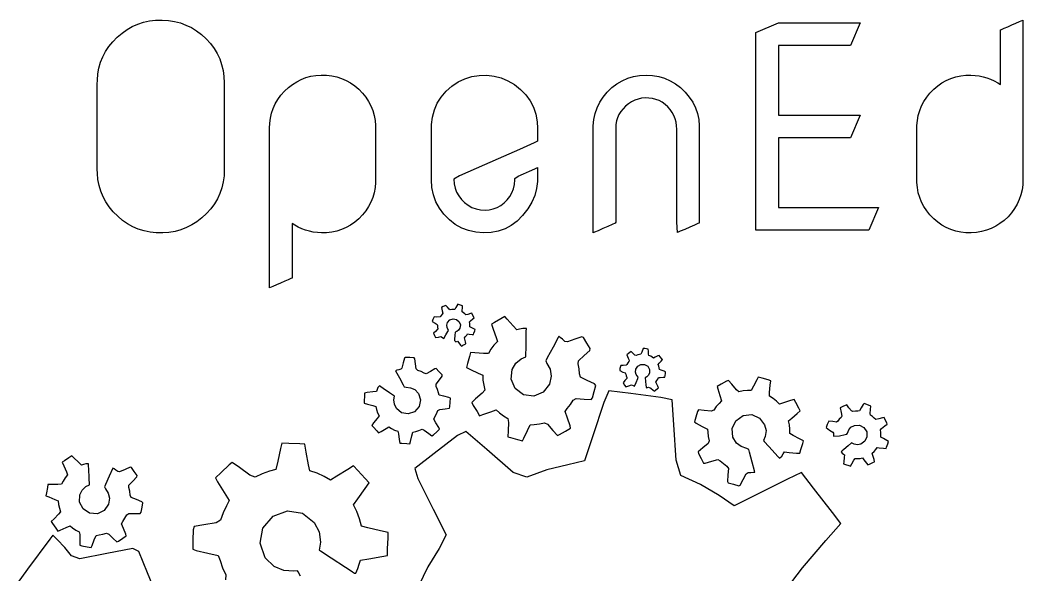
# Model space of a CAD drawing. Header units: metres. Extents: x 0 to 178, y 0 to 186.
# Drawn here: x 84.45 to 106.69, y 88.33 to 100.63 of the extents above; entities that cross this region are included whole.
import ezdxf

# ---------------------------------------------------------------- set-up
doc = ezdxf.new("R2010")
doc.units = ezdxf.units.M

msp = doc.modelspace()

# ---------------------------------------------------------------- linework, layer by layer
at = {"layer": 'COMPONENT0'}
for p, q in [((86.939, 100.484), (87.061, 100.537)), ((87.061, 100.537), (87.187, 100.578)), ((87.187, 100.578), (87.319, 100.607)), ((87.319, 100.607), (87.457, 100.623)), ((87.457, 100.623), (87.599, 100.626)), ((87.599, 100.626), (87.74, 100.618)), ((87.74, 100.618), (87.875, 100.597)), ((87.875, 100.597), (88.005, 100.563)), ((88.005, 100.563), (88.129, 100.517)), ((100.767, 100.349), (101.266, 100.567)), ((101.266, 100.567), (103.082, 100.564)), ((103.082, 100.564), (102.864, 100.065)), ((106.353, 100.48), (106.444, 100.519)), ((106.444, 100.519), (106.534, 100.559)), ((106.534, 100.559), (106.613, 100.593)), ((106.613, 100.593), (106.689, 100.627)), ((106.689, 100.627), (106.689, 100.478)), ((86.606, 100.249), (86.711, 100.34)), ((86.711, 100.34), (86.823, 100.418)), ((86.823, 100.418), (86.939, 100.484)), ((88.129, 100.517), (88.249, 100.459)), ((88.249, 100.459), (88.363, 100.388)), ((88.363, 100.388), (88.472, 100.305)), ((88.472, 100.305), (88.576, 100.209)), ((100.767, 95.974), (100.767, 100.349)), ((106.19, 100.408), (106.215, 100.419)), ((106.19, 100.366), (106.19, 100.408)), ((106.19, 100.237), (106.19, 100.366)), ((106.215, 100.419), (106.273, 100.445)), ((106.273, 100.445), (106.353, 100.48)), ((106.689, 100.478), (106.689, 100.084)), ((86.42, 100.041), (86.507, 100.148)), ((86.507, 100.148), (86.606, 100.249)), ((88.576, 100.209), (88.67, 100.106)), ((88.67, 100.106), (88.752, 99.997)), ((106.19, 100.05), (106.19, 100.237)), ((106.689, 100.084), (106.689, 99.527)), ((86.285, 99.813), (86.346, 99.93)), ((86.346, 99.93), (86.42, 100.041)), ((88.752, 99.997), (88.821, 99.883)), ((88.821, 99.883), (88.877, 99.765)), ((102.864, 100.065), (101.266, 100.065)), ((101.266, 100.065), (101.266, 98.517)), ((106.19, 99.832), (106.19, 100.05)), ((86.199, 99.564), (86.236, 99.691)), ((86.236, 99.691), (86.285, 99.813)), ((88.877, 99.765), (88.921, 99.641)), ((88.921, 99.641), (88.953, 99.512)), ((106.19, 99.61), (106.19, 99.832)), ((86.164, 99.294), (86.175, 99.432)), ((86.175, 99.432), (86.199, 99.564)), ((88.953, 99.512), (88.972, 99.377)), ((98.19, 99.399), (98.333, 99.407)), ((98.333, 99.407), (98.476, 99.399)), ((106.19, 99.411), (106.19, 99.61)), ((106.19, 99.264), (106.19, 99.411)), ((106.689, 99.527), (106.689, 98.885)), ((86.163, 99.208), (86.164, 99.294)), ((86.163, 99.041), (86.163, 99.208)), ((88.972, 99.377), (88.978, 99.238)), ((88.978, 99.238), (88.978, 99.157)), ((90.401, 99.129), (90.492, 99.2)), ((90.492, 99.2), (90.587, 99.261)), ((90.587, 99.261), (90.687, 99.311)), ((90.687, 99.311), (90.791, 99.351)), ((90.791, 99.351), (90.9, 99.38)), ((90.9, 99.38), (91.012, 99.398)), ((91.012, 99.398), (91.129, 99.406)), ((91.129, 99.406), (91.248, 99.404)), ((91.248, 99.404), (91.363, 99.391)), ((91.363, 99.391), (91.474, 99.368)), ((91.474, 99.368), (91.58, 99.334)), ((91.58, 99.334), (91.682, 99.29)), ((91.682, 99.29), (91.779, 99.235)), ((91.779, 99.235), (91.872, 99.169)), ((94.028, 99.164), (94.164, 99.257)), ((94.164, 99.257), (94.31, 99.328)), ((94.31, 99.328), (94.465, 99.376)), ((94.465, 99.376), (94.63, 99.402)), ((94.63, 99.402), (94.8, 99.406)), ((94.8, 99.406), (94.963, 99.387)), ((94.963, 99.387), (95.12, 99.346)), ((95.12, 99.346), (95.269, 99.283)), ((95.269, 99.283), (95.412, 99.198)), ((95.412, 99.198), (95.548, 99.09)), ((97.573, 99.129), (97.683, 99.214)), ((97.683, 99.214), (97.8, 99.283)), ((97.8, 99.283), (97.924, 99.337)), ((97.924, 99.337), (98.054, 99.376)), ((98.054, 99.376), (98.19, 99.399)), ((98.476, 99.399), (98.612, 99.376)), ((98.612, 99.376), (98.743, 99.337)), ((98.743, 99.337), (98.867, 99.283)), ((98.867, 99.283), (98.984, 99.214)), ((98.984, 99.214), (99.096, 99.129)), ((104.8, 99.169), (104.893, 99.235)), ((104.893, 99.235), (104.99, 99.29)), ((104.99, 99.29), (105.092, 99.334)), ((105.092, 99.334), (105.198, 99.368)), ((105.198, 99.368), (105.309, 99.391)), ((105.309, 99.391), (105.424, 99.404)), ((105.424, 99.404), (105.536, 99.407)), ((105.536, 99.407), (105.628, 99.402)), ((105.628, 99.402), (105.719, 99.39)), ((105.719, 99.39), (105.806, 99.372)), ((105.806, 99.372), (105.891, 99.347)), ((105.891, 99.347), (105.973, 99.316)), ((105.973, 99.316), (106.052, 99.279)), ((106.052, 99.279), (106.129, 99.235)), ((106.129, 99.235), (106.19, 99.196)), ((106.19, 99.196), (106.19, 99.264)), ((86.163, 98.767), (86.163, 99.041)), ((88.978, 99.157), (88.978, 98.942)), ((90.235, 98.96), (90.314, 99.048)), ((90.314, 99.048), (90.401, 99.129)), ((91.872, 99.169), (91.961, 99.094)), ((91.961, 99.094), (92.044, 99.008)), ((92.044, 99.008), (92.117, 98.918)), ((93.791, 98.92), (93.901, 99.05)), ((93.901, 99.05), (94.028, 99.164)), ((95.548, 99.09), (95.667, 98.969)), ((95.667, 98.969), (95.763, 98.837)), ((97.379, 98.92), (97.469, 99.029)), ((97.469, 99.029), (97.573, 99.129)), ((99.096, 99.129), (99.2, 99.029)), ((99.2, 99.029), (99.291, 98.92)), ((104.555, 98.918), (104.628, 99.008)), ((104.628, 99.008), (104.711, 99.094)), ((104.711, 99.094), (104.8, 99.169)), ((86.163, 98.43), (86.163, 98.767)), ((88.978, 98.942), (88.978, 98.638)), ((90.064, 98.67), (90.11, 98.771)), ((90.11, 98.771), (90.167, 98.868)), ((90.167, 98.868), (90.235, 98.96)), ((92.117, 98.918), (92.179, 98.824)), ((92.179, 98.824), (92.231, 98.726)), ((93.638, 98.634), (93.703, 98.782)), ((93.703, 98.782), (93.791, 98.92)), ((95.763, 98.837), (95.837, 98.694)), ((97.246, 98.684), (97.305, 98.805)), ((97.305, 98.805), (97.379, 98.92)), ((97.943, 98.773), (97.879, 98.721)), ((98.01, 98.817), (97.943, 98.773)), ((98.081, 98.851), (98.01, 98.817)), ((98.155, 98.877), (98.081, 98.851)), ((98.233, 98.893), (98.155, 98.877)), ((98.314, 98.901), (98.233, 98.893)), ((98.396, 98.899), (98.314, 98.901)), ((98.474, 98.889), (98.396, 98.899)), ((98.548, 98.87), (98.474, 98.889)), ((98.619, 98.842), (98.548, 98.87)), ((98.687, 98.805), (98.619, 98.842)), ((98.752, 98.759), (98.687, 98.805)), ((98.814, 98.704), (98.752, 98.759)), ((99.291, 98.92), (99.366, 98.805)), ((99.366, 98.805), (99.426, 98.684)), ((104.441, 98.726), (104.493, 98.824)), ((104.493, 98.824), (104.555, 98.918)), ((106.689, 98.885), (106.689, 98.24)), ((88.978, 98.638), (88.978, 98.287)), ((90.002, 98.455), (90.028, 98.565)), ((90.028, 98.565), (90.064, 98.67)), ((92.231, 98.726), (92.273, 98.623)), ((92.273, 98.623), (92.304, 98.515)), ((93.595, 98.477), (93.638, 98.634)), ((95.837, 98.694), (95.888, 98.538)), ((95.888, 98.538), (95.917, 98.371)), ((97.174, 98.422), (97.202, 98.556)), ((97.202, 98.556), (97.246, 98.684)), ((97.731, 98.534), (97.699, 98.464)), ((97.771, 98.6), (97.731, 98.534)), ((97.821, 98.662), (97.771, 98.6)), ((97.879, 98.721), (97.821, 98.662)), ((98.867, 98.645), (98.814, 98.704)), ((98.913, 98.581), (98.867, 98.645)), ((98.95, 98.513), (98.913, 98.581)), ((99.426, 98.684), (99.47, 98.556)), ((99.47, 98.556), (99.499, 98.422)), ((101.266, 98.517), (103.082, 98.517)), ((103.082, 98.517), (102.864, 98.018)), ((104.368, 98.515), (104.399, 98.623)), ((104.399, 98.623), (104.441, 98.726)), ((86.163, 98.073), (86.163, 98.43)), ((89.983, 98.232), (89.987, 98.341)), ((89.987, 98.341), (90.002, 98.455)), ((92.304, 98.515), (92.324, 98.404)), ((92.324, 98.404), (92.334, 98.288)), ((93.572, 98.201), (93.574, 98.31)), ((93.574, 98.31), (93.595, 98.477)), ((95.917, 98.371), (95.923, 98.232)), ((97.161, 98.282), (97.174, 98.422)), ((97.663, 98.314), (97.659, 98.233)), ((97.677, 98.391), (97.663, 98.314)), ((97.699, 98.464), (97.677, 98.391)), ((98.978, 98.44), (98.95, 98.513)), ((98.998, 98.363), (98.978, 98.44)), ((99.01, 98.281), (98.998, 98.363)), ((99.499, 98.422), (99.512, 98.282)), ((104.337, 98.288), (104.348, 98.404)), ((104.348, 98.404), (104.368, 98.515)), ((86.163, 97.74), (86.163, 98.073)), ((88.978, 98.287), (88.978, 97.935)), ((89.983, 98.058), (89.983, 98.232)), ((92.334, 98.288), (92.335, 98.219)), ((92.335, 98.219), (92.335, 98.124)), ((92.335, 98.124), (92.335, 97.964)), ((93.572, 98.014), (93.572, 98.201)), ((95.923, 98.232), (95.923, 98.197)), ((95.923, 98.197), (95.923, 98.13)), ((95.923, 98.13), (95.923, 98.051)), ((97.16, 98.168), (97.161, 98.282)), ((97.16, 97.871), (97.16, 98.168)), ((97.659, 98.233), (97.659, 98.006)), ((99.013, 98.207), (99.01, 98.281)), ((99.013, 97.984), (99.013, 98.207)), ((99.512, 98.282), (99.513, 98.175)), ((99.513, 98.175), (99.513, 97.905)), ((104.336, 98.219), (104.337, 98.288)), ((104.336, 98.124), (104.336, 98.219)), ((104.336, 97.964), (104.336, 98.124)), ((106.689, 98.24), (106.689, 97.672)), ((88.978, 97.935), (88.978, 97.624)), ((89.983, 97.646), (89.983, 98.058)), ((92.335, 97.964), (92.335, 97.765)), ((93.572, 97.728), (93.572, 98.014)), ((95.85, 97.907), (95.523, 97.762)), ((95.923, 97.942), (95.85, 97.907)), ((95.923, 98.051), (95.923, 97.982)), ((95.923, 97.982), (95.923, 97.942)), ((97.16, 97.416), (97.16, 97.871)), ((97.659, 98.006), (97.659, 97.634)), ((99.013, 97.573), (99.013, 97.984)), ((99.513, 97.905), (99.513, 97.493)), ((101.266, 98.018), (101.266, 96.473)), ((102.864, 98.018), (101.266, 98.018)), ((104.336, 97.765), (104.336, 97.964)), ((86.163, 97.475), (86.163, 97.74)), ((89.983, 97.078), (89.983, 97.646)), ((92.335, 97.765), (92.335, 97.553)), ((93.572, 97.424), (93.572, 97.728)), ((95.523, 97.762), (95.052, 97.553)), ((97.659, 97.634), (97.659, 97.177)), ((104.336, 97.553), (104.336, 97.765)), ((106.689, 97.672), (106.689, 97.26)), ((86.163, 97.322), (86.163, 97.475)), ((88.978, 97.624), (88.978, 97.398)), ((92.335, 97.553), (92.335, 97.354)), ((93.572, 97.183), (93.572, 97.424)), ((95.052, 97.553), (94.567, 97.337)), ((97.16, 96.899), (97.16, 97.416)), ((99.013, 97.068), (99.013, 97.573)), ((99.513, 97.493), (99.513, 97.025)), ((104.336, 97.354), (104.336, 97.553)), ((86.165, 97.23), (86.163, 97.322)), ((86.177, 97.093), (86.165, 97.23)), ((88.978, 97.301), (88.973, 97.175)), ((88.978, 97.398), (88.978, 97.301)), ((92.335, 97.354), (92.335, 97.194)), ((92.335, 97.194), (92.335, 97.099)), ((94.567, 97.337), (94.197, 97.173)), ((95.497, 97.171), (95.615, 97.223)), ((95.615, 97.223), (95.748, 97.282)), ((95.748, 97.282), (95.862, 97.332)), ((95.862, 97.332), (95.921, 97.359)), ((95.921, 97.359), (95.923, 97.293)), ((95.923, 97.293), (95.923, 97.222)), ((95.923, 97.222), (95.923, 97.151)), ((104.336, 97.194), (104.336, 97.354)), ((104.336, 97.099), (104.336, 97.194)), ((106.689, 97.26), (106.689, 97.086)), ((86.202, 96.962), (86.177, 97.093)), ((86.24, 96.835), (86.202, 96.962)), ((88.955, 97.04), (88.925, 96.911)), ((88.973, 97.175), (88.955, 97.04)), ((89.983, 96.433), (89.983, 97.078)), ((92.334, 97.03), (92.324, 96.914)), ((92.335, 97.099), (92.334, 97.03)), ((93.572, 97.085), (93.572, 97.183)), ((93.583, 96.914), (93.572, 97.085)), ((94.197, 97.173), (94.07, 97.104)), ((94.07, 97.104), (94.078, 97.001)), ((94.078, 97.001), (94.099, 96.905)), ((95.393, 96.888), (95.415, 96.982)), ((95.415, 96.982), (95.425, 97.083)), ((95.425, 97.118), (95.497, 97.171)), ((95.425, 97.083), (95.425, 97.118)), ((95.923, 97.05), (95.905, 96.894)), ((95.923, 97.151), (95.923, 97.099)), ((95.923, 97.099), (95.923, 97.05)), ((97.659, 97.177), (97.659, 96.72)), ((99.013, 96.563), (99.013, 97.068)), ((99.513, 97.025), (99.513, 96.585)), ((104.337, 97.03), (104.336, 97.099)), ((104.348, 96.914), (104.337, 97.03)), ((106.685, 96.977), (106.67, 96.863)), ((106.689, 97.086), (106.685, 96.977)), ((86.29, 96.713), (86.24, 96.835)), ((88.882, 96.786), (88.827, 96.667)), ((88.925, 96.911), (88.882, 96.786)), ((92.304, 96.802), (92.273, 96.695)), ((92.324, 96.914), (92.304, 96.802)), ((93.616, 96.753), (93.583, 96.914)), ((93.671, 96.601), (93.616, 96.753)), ((94.099, 96.905), (94.132, 96.814)), ((94.132, 96.814), (94.178, 96.73)), ((95.313, 96.72), (95.359, 96.801)), ((95.359, 96.801), (95.393, 96.888)), ((95.864, 96.741), (95.798, 96.591)), ((95.905, 96.894), (95.864, 96.741)), ((97.16, 96.413), (97.16, 96.899)), ((104.368, 96.802), (104.348, 96.914)), ((104.399, 96.695), (104.368, 96.802)), ((106.644, 96.753), (106.608, 96.648)), ((106.67, 96.863), (106.644, 96.753)), ((86.353, 96.597), (86.29, 96.713)), ((86.428, 96.485), (86.353, 96.597)), ((88.759, 96.553), (88.679, 96.444)), ((88.827, 96.667), (88.759, 96.553)), ((92.231, 96.592), (92.179, 96.494)), ((92.273, 96.695), (92.231, 96.592)), ((93.749, 96.458), (93.671, 96.601)), ((94.178, 96.73), (94.237, 96.652)), ((94.237, 96.652), (94.307, 96.581)), ((94.307, 96.581), (94.385, 96.522)), ((94.385, 96.522), (94.47, 96.476)), ((95.028, 96.475), (95.108, 96.519)), ((95.108, 96.519), (95.185, 96.576)), ((95.185, 96.576), (95.255, 96.645)), ((95.255, 96.645), (95.313, 96.72)), ((95.798, 96.591), (95.708, 96.442)), ((97.659, 96.72), (97.659, 96.348)), ((99.013, 96.152), (99.013, 96.563)), ((99.513, 96.585), (99.513, 96.258)), ((104.441, 96.592), (104.399, 96.695)), ((104.493, 96.494), (104.441, 96.592)), ((106.562, 96.547), (106.505, 96.45)), ((106.608, 96.648), (106.562, 96.547)), ((86.516, 96.379), (86.428, 96.485)), ((86.616, 96.278), (86.516, 96.379)), ((88.586, 96.34), (88.483, 96.243)), ((88.679, 96.444), (88.586, 96.34)), ((89.983, 95.792), (89.983, 96.433)), ((92.044, 96.31), (91.961, 96.225)), ((92.117, 96.399), (92.044, 96.31)), ((92.179, 96.494), (92.117, 96.399)), ((93.849, 96.325), (93.749, 96.458)), ((93.97, 96.202), (93.849, 96.325)), ((94.47, 96.476), (94.561, 96.444)), ((94.561, 96.444), (94.659, 96.424)), ((94.659, 96.424), (94.763, 96.418)), ((94.763, 96.418), (94.856, 96.424)), ((94.856, 96.424), (94.944, 96.443)), ((94.944, 96.443), (95.028, 96.475)), ((95.593, 96.297), (95.471, 96.173)), ((95.708, 96.442), (95.593, 96.297)), ((97.16, 96.053), (97.16, 96.413)), ((97.659, 96.348), (97.659, 96.146)), ((101.266, 96.473), (103.488, 96.473)), ((103.488, 96.473), (103.269, 95.974)), ((104.555, 96.399), (104.493, 96.494)), ((104.628, 96.31), (104.555, 96.399)), ((104.711, 96.225), (104.628, 96.31)), ((106.437, 96.358), (106.359, 96.27)), ((106.505, 96.45), (106.437, 96.358)), ((86.721, 96.189), (86.616, 96.278)), ((86.833, 96.113), (86.721, 96.189)), ((86.949, 96.048), (86.833, 96.113)), ((88.261, 96.086), (88.142, 96.027)), ((88.374, 96.159), (88.261, 96.086)), ((88.483, 96.243), (88.374, 96.159)), ((90.543, 96.082), (90.482, 96.121)), ((90.482, 96.121), (90.482, 96.053)), ((90.62, 96.039), (90.543, 96.082)), ((91.779, 96.084), (91.682, 96.029)), ((91.872, 96.149), (91.779, 96.084)), ((91.961, 96.225), (91.872, 96.149)), ((94.102, 96.1), (93.97, 96.202)), ((94.244, 96.019), (94.102, 96.1)), ((95.344, 96.077), (95.205, 96.003)), ((95.471, 96.173), (95.344, 96.077)), ((97.581, 96.096), (97.483, 96.053)), ((97.645, 96.124), (97.581, 96.096)), ((97.659, 96.146), (97.645, 96.124)), ((99.027, 95.918), (99.013, 96.152)), ((99.405, 96.083), (99.3, 96.037)), ((99.483, 96.117), (99.405, 96.083)), ((99.513, 96.13), (99.483, 96.117)), ((99.513, 96.258), (99.513, 96.13)), ((104.8, 96.149), (104.711, 96.225)), ((104.893, 96.084), (104.8, 96.149)), ((104.99, 96.029), (104.893, 96.084)), ((106.18, 96.118), (106.085, 96.057)), ((106.272, 96.189), (106.18, 96.118)), ((106.359, 96.27), (106.272, 96.189)), ((87.071, 95.996), (86.949, 96.048)), ((87.199, 95.957), (87.071, 95.996)), ((87.332, 95.93), (87.199, 95.957)), ((87.47, 95.915), (87.332, 95.93)), ((87.613, 95.912), (87.47, 95.915)), ((87.753, 95.922), (87.613, 95.912)), ((87.888, 95.945), (87.753, 95.922)), ((88.017, 95.979), (87.888, 95.945)), ((88.142, 96.027), (88.017, 95.979)), ((90.482, 96.053), (90.482, 95.906)), ((90.482, 95.906), (90.482, 95.708)), ((90.699, 96.001), (90.62, 96.039)), ((90.781, 95.971), (90.699, 96.001)), ((90.866, 95.946), (90.781, 95.971)), ((90.953, 95.928), (90.866, 95.946)), ((91.043, 95.917), (90.953, 95.928)), ((91.136, 95.912), (91.043, 95.917)), ((91.248, 95.915), (91.136, 95.912)), ((91.363, 95.927), (91.248, 95.915)), ((91.474, 95.951), (91.363, 95.927)), ((91.58, 95.985), (91.474, 95.951)), ((91.682, 96.029), (91.58, 95.985)), ((94.395, 95.961), (94.244, 96.019)), ((94.555, 95.926), (94.395, 95.961)), ((94.725, 95.912), (94.555, 95.926)), ((94.896, 95.92), (94.725, 95.912)), ((95.056, 95.951), (94.896, 95.92)), ((95.205, 96.003), (95.056, 95.951)), ((97.16, 95.912), (97.16, 96.053)), ((97.19, 95.925), (97.16, 95.912)), ((97.268, 95.959), (97.19, 95.925)), ((97.372, 96.005), (97.268, 95.959)), ((97.483, 96.053), (97.372, 96.005)), ((99.091, 95.946), (99.027, 95.918)), ((99.189, 95.989), (99.091, 95.946)), ((99.3, 96.037), (99.189, 95.989)), ((103.269, 95.974), (100.767, 95.974)), ((105.092, 95.985), (104.99, 96.029)), ((105.198, 95.951), (105.092, 95.985)), ((105.309, 95.927), (105.198, 95.951)), ((105.424, 95.915), (105.309, 95.927)), ((105.542, 95.912), (105.424, 95.915)), ((105.66, 95.92), (105.542, 95.912)), ((105.772, 95.939), (105.66, 95.92)), ((105.881, 95.968), (105.772, 95.939)), ((105.985, 96.007), (105.881, 95.968)), ((106.085, 96.057), (105.985, 96.007)), ((89.983, 95.234), (89.983, 95.792)), ((90.482, 95.708), (90.482, 95.486)), ((90.482, 95.486), (90.482, 95.268)), ((89.983, 94.841), (89.983, 95.234)), ((90.482, 95.268), (90.482, 95.081)), ((90.482, 95.081), (90.482, 94.952)), ((89.983, 94.692), (89.983, 94.841)), ((90.138, 94.76), (90.059, 94.725)), ((90.228, 94.799), (90.138, 94.76)), ((90.319, 94.839), (90.228, 94.799)), ((90.399, 94.874), (90.319, 94.839)), ((90.457, 94.899), (90.399, 94.874)), ((90.482, 94.91), (90.457, 94.899)), ((90.482, 94.952), (90.482, 94.91)), ((90.059, 94.725), (89.983, 94.692)), ((93.895, 94.305), (93.833, 94.277)), ((93.926, 94.267), (93.895, 94.305)), ((94.156, 94.331), (94.114, 94.258)), ((94.194, 94.319), (94.156, 94.331)), ((94.263, 94.296), (94.194, 94.319)), ((94.258, 94.252), (94.263, 94.296)), ((93.787, 94.082), (93.764, 94.051)), ((93.812, 94.11), (93.787, 94.082)), ((93.833, 94.277), (93.795, 94.257)), ((93.795, 94.257), (93.814, 94.181)), ((93.828, 94.132), (93.812, 94.11)), ((93.814, 94.181), (93.828, 94.132)), ((93.965, 94.219), (93.926, 94.267)), ((93.987, 94.207), (93.965, 94.219)), ((94.024, 94.213), (93.987, 94.207)), ((94.062, 94.216), (94.024, 94.213)), ((94.092, 94.217), (94.062, 94.216)), ((94.114, 94.258), (94.092, 94.217)), ((94.251, 94.19), (94.258, 94.252)), ((94.255, 94.162), (94.251, 94.19)), ((94.286, 94.14), (94.255, 94.162)), ((94.315, 94.115), (94.286, 94.14)), ((94.338, 94.092), (94.315, 94.115)), ((94.378, 94.104), (94.338, 94.092)), ((94.439, 94.122), (94.378, 94.104)), ((94.465, 94.129), (94.439, 94.122)), ((94.481, 94.098), (94.465, 94.129)), ((94.518, 94.028), (94.481, 94.098)), ((93.605, 93.995), (93.592, 93.951)), ((93.592, 93.951), (93.652, 93.911)), ((93.63, 94.053), (93.605, 93.995)), ((93.683, 94.047), (93.63, 94.053)), ((93.652, 93.911), (93.701, 93.884)), ((93.764, 94.051), (93.683, 94.047)), ((93.701, 93.884), (93.707, 93.86)), ((93.707, 93.86), (93.709, 93.822)), ((93.917, 93.865), (93.932, 93.924)), ((93.923, 93.814), (93.917, 93.865)), ((93.932, 93.924), (93.983, 93.981)), ((93.983, 93.981), (94.054, 94.006)), ((94.054, 94.006), (94.131, 93.991)), ((94.131, 93.991), (94.189, 93.941)), ((94.189, 93.941), (94.215, 93.871)), ((94.215, 93.871), (94.204, 93.799)), ((94.415, 93.942), (94.437, 93.963)), ((94.422, 93.905), (94.415, 93.942)), ((94.425, 93.867), (94.422, 93.905)), ((94.424, 93.831), (94.425, 93.867)), ((94.437, 93.963), (94.487, 94.003)), ((94.487, 94.003), (94.518, 94.028)), ((94.971, 93.925), (94.906, 93.886)), ((94.906, 93.886), (94.944, 93.777)), ((95.11, 94.008), (94.971, 93.925)), ((95.197, 94.06), (95.11, 94.008)), ((95.255, 93.997), (95.197, 94.06)), ((95.383, 93.854), (95.255, 93.997)), ((95.466, 93.763), (95.383, 93.854)), ((93.665, 93.725), (93.621, 93.69)), ((93.621, 93.69), (93.64, 93.634)), ((93.64, 93.634), (93.662, 93.59)), ((93.714, 93.785), (93.665, 93.725)), ((93.709, 93.822), (93.714, 93.785)), ((93.846, 93.573), (93.892, 93.649)), ((93.892, 93.649), (93.939, 93.728)), ((93.954, 93.751), (93.923, 93.814)), ((93.939, 93.728), (93.954, 93.751)), ((94.092, 93.64), (94.087, 93.556)), ((94.097, 93.711), (94.092, 93.64)), ((94.134, 93.724), (94.097, 93.711)), ((94.175, 93.755), (94.134, 93.724)), ((94.204, 93.799), (94.175, 93.755)), ((94.329, 93.613), (94.354, 93.642)), ((94.354, 93.642), (94.374, 93.673)), ((94.374, 93.673), (94.41, 93.669)), ((94.41, 93.669), (94.473, 93.662)), ((94.456, 93.813), (94.424, 93.831)), ((94.513, 93.783), (94.456, 93.813)), ((94.473, 93.662), (94.507, 93.658)), ((94.507, 93.658), (94.516, 93.686)), ((94.541, 93.767), (94.513, 93.783)), ((94.516, 93.686), (94.532, 93.738)), ((94.532, 93.738), (94.541, 93.767)), ((94.944, 93.777), (95.008, 93.596)), ((95.526, 93.778), (95.466, 93.763)), ((95.596, 93.793), (95.526, 93.778)), ((95.677, 93.789), (95.596, 93.793)), ((95.671, 93.378), (95.675, 93.63)), ((95.675, 93.63), (95.676, 93.728)), ((95.676, 93.728), (95.677, 93.789)), ((93.662, 93.59), (93.728, 93.601)), ((93.728, 93.601), (93.784, 93.617)), ((93.784, 93.617), (93.819, 93.596)), ((93.819, 93.596), (93.846, 93.573)), ((94.087, 93.556), (94.084, 93.523)), ((94.084, 93.523), (94.11, 93.5)), ((94.11, 93.5), (94.154, 93.508)), ((94.154, 93.508), (94.18, 93.476)), ((94.18, 93.476), (94.22, 93.426)), ((94.22, 93.426), (94.238, 93.404)), ((94.238, 93.404), (94.268, 93.42)), ((94.268, 93.42), (94.317, 93.445)), ((94.303, 93.587), (94.329, 93.613)), ((94.31, 93.555), (94.303, 93.587)), ((94.328, 93.494), (94.31, 93.555)), ((94.317, 93.445), (94.339, 93.457)), ((94.339, 93.457), (94.328, 93.494)), ((94.959, 93.422), (94.892, 93.332)), ((95.035, 93.504), (94.959, 93.422)), ((95.008, 93.596), (95.035, 93.504)), ((96.38, 93.591), (96.269, 93.382)), ((96.394, 93.619), (96.38, 93.591)), ((96.427, 93.596), (96.394, 93.619)), ((96.481, 93.553), (96.427, 93.596)), ((96.532, 93.506), (96.481, 93.553)), ((96.587, 93.496), (96.532, 93.506)), ((96.75, 93.554), (96.587, 93.496)), ((96.908, 93.61), (96.75, 93.554)), ((96.947, 93.595), (96.908, 93.61)), ((97.021, 93.471), (96.947, 93.595)), ((97.095, 93.347), (97.021, 93.471)), ((94.436, 93.258), (94.414, 93.173)), ((94.538, 93.252), (94.436, 93.258)), ((94.728, 93.242), (94.538, 93.252)), ((94.835, 93.236), (94.728, 93.242)), ((94.892, 93.332), (94.835, 93.236)), ((95.669, 93.198), (95.671, 93.378)), ((95.669, 93.168), (95.669, 93.198)), ((96.269, 93.382), (96.142, 93.141)), ((96.832, 93.079), (96.96, 93.193)), ((96.96, 93.193), (97.085, 93.306)), ((97.085, 93.306), (97.095, 93.347)), ((97.94, 93.239), (97.904, 93.211)), ((97.904, 93.211), (97.937, 93.136)), ((97.999, 93.279), (97.94, 93.239)), ((98.038, 93.245), (97.999, 93.279)), ((98.086, 93.203), (98.038, 93.245)), ((98.111, 93.193), (98.086, 93.203)), ((98.149, 93.207), (98.111, 93.193)), ((98.188, 93.216), (98.149, 93.207)), ((98.219, 93.223), (98.188, 93.216)), ((98.235, 93.269), (98.219, 93.223)), ((98.265, 93.352), (98.235, 93.269)), ((98.306, 93.347), (98.265, 93.352)), ((98.382, 93.335), (98.306, 93.347)), ((98.385, 93.288), (98.382, 93.335)), ((98.389, 93.222), (98.385, 93.288)), ((98.397, 93.194), (98.389, 93.222)), ((98.434, 93.177), (98.397, 93.194)), ((98.595, 93.185), (98.536, 93.156)), ((98.621, 93.197), (98.595, 93.185)), ((98.644, 93.168), (98.621, 93.197)), ((92.945, 93.029), (92.917, 92.917)), ((92.973, 93.136), (92.945, 93.029)), ((92.996, 93.152), (92.973, 93.136)), ((93.092, 93.147), (92.996, 93.152)), ((93.186, 93.141), (93.092, 93.147)), ((93.206, 93.121), (93.186, 93.141)), ((93.221, 93.01), (93.206, 93.121)), ((93.237, 92.897), (93.221, 93.01)), ((94.374, 93.016), (94.351, 92.928)), ((94.414, 93.173), (94.374, 93.016)), ((95.364, 92.886), (95.442, 93.022)), ((95.442, 93.022), (95.559, 93.121)), ((95.559, 93.121), (95.669, 93.168)), ((96.142, 93.141), (96.108, 93.077)), ((96.108, 93.077), (96.13, 93.019)), ((96.13, 93.019), (96.204, 92.888)), ((96.823, 93.007), (96.832, 93.079)), ((96.845, 92.897), (96.823, 93.007)), ((97.769, 92.971), (97.753, 92.906)), ((97.824, 92.974), (97.769, 92.971)), ((97.887, 92.978), (97.824, 92.974)), ((97.908, 92.993), (97.887, 92.978)), ((97.926, 93.029), (97.908, 92.993)), ((97.947, 93.063), (97.926, 93.029)), ((97.937, 93.136), (97.96, 93.088)), ((97.96, 93.088), (97.947, 93.063)), ((98.105, 92.89), (98.147, 92.958)), ((98.147, 92.958), (98.217, 92.996)), ((98.217, 92.996), (98.299, 92.995)), ((98.299, 92.995), (98.368, 92.954)), ((98.468, 93.156), (98.434, 93.177)), ((98.496, 93.136), (98.468, 93.156)), ((98.536, 93.156), (98.496, 93.136)), ((98.602, 92.994), (98.621, 93.021)), ((98.616, 92.957), (98.602, 92.994)), ((98.621, 93.021), (98.666, 93.071)), ((98.678, 93.122), (98.644, 93.168)), ((98.666, 93.071), (98.693, 93.102)), ((98.693, 93.102), (98.678, 93.122)), ((92.803, 92.866), (92.778, 92.857)), ((92.778, 92.857), (92.861, 92.7)), ((92.846, 92.88), (92.803, 92.866)), ((92.891, 92.891), (92.846, 92.88)), ((92.917, 92.917), (92.891, 92.891)), ((93.273, 92.865), (93.237, 92.897)), ((93.342, 92.837), (93.273, 92.865)), ((93.408, 92.802), (93.342, 92.837)), ((93.456, 92.787), (93.408, 92.802)), ((93.55, 92.843), (93.456, 92.787)), ((93.65, 92.901), (93.55, 92.843)), ((93.68, 92.905), (93.65, 92.901)), ((93.74, 92.837), (93.68, 92.905)), ((93.807, 92.763), (93.74, 92.837)), ((93.751, 92.652), (93.814, 92.735)), ((93.814, 92.735), (93.807, 92.763)), ((94.351, 92.928), (94.44, 92.886)), ((94.44, 92.886), (94.612, 92.804)), ((94.612, 92.804), (94.712, 92.756)), ((94.712, 92.756), (94.715, 92.647)), ((95.343, 92.671), (95.364, 92.886)), ((96.231, 92.737), (96.194, 92.558)), ((96.204, 92.888), (96.231, 92.737)), ((96.857, 92.785), (96.845, 92.897)), ((96.879, 92.712), (96.857, 92.785)), ((97.753, 92.906), (97.747, 92.858)), ((97.747, 92.858), (97.817, 92.827)), ((97.817, 92.827), (97.872, 92.809)), ((97.872, 92.809), (97.882, 92.784)), ((97.882, 92.784), (97.891, 92.745)), ((97.891, 92.745), (97.903, 92.708)), ((98.099, 92.826), (98.105, 92.89)), ((98.115, 92.774), (98.099, 92.826)), ((98.156, 92.712), (98.115, 92.774)), ((98.387, 92.758), (98.35, 92.719)), ((98.368, 92.954), (98.407, 92.885)), ((98.408, 92.809), (98.387, 92.758)), ((98.407, 92.885), (98.408, 92.809)), ((98.625, 92.919), (98.616, 92.957)), ((98.631, 92.881), (98.625, 92.919)), ((98.668, 92.868), (98.631, 92.881)), ((98.731, 92.846), (98.668, 92.868)), ((98.764, 92.835), (98.731, 92.846)), ((98.748, 92.716), (98.752, 92.747)), ((98.752, 92.747), (98.76, 92.803)), ((98.76, 92.803), (98.764, 92.835)), ((92.418, 92.525), (92.386, 92.482)), ((92.451, 92.502), (92.418, 92.525)), ((92.861, 92.7), (92.946, 92.541)), ((92.946, 92.541), (92.969, 92.498)), ((93.675, 92.509), (93.68, 92.557)), ((93.68, 92.557), (93.751, 92.652)), ((94.715, 92.647), (94.731, 92.534)), ((94.731, 92.534), (94.758, 92.425)), ((95.431, 92.464), (95.343, 92.671)), ((96.194, 92.558), (96.052, 92.379)), ((97.027, 92.641), (96.879, 92.712)), ((97.185, 92.566), (97.027, 92.641)), ((97.181, 92.399), (97.215, 92.532)), ((97.215, 92.532), (97.185, 92.566)), ((97.863, 92.637), (97.823, 92.592)), ((97.823, 92.592), (97.852, 92.537)), ((97.852, 92.537), (97.883, 92.497)), ((97.903, 92.682), (97.863, 92.637)), ((97.883, 92.497), (97.95, 92.519)), ((97.903, 92.708), (97.903, 92.682)), ((97.95, 92.519), (98.006, 92.546)), ((98.006, 92.546), (98.045, 92.531)), ((98.045, 92.531), (98.078, 92.511)), ((98.078, 92.511), (98.112, 92.599)), ((98.112, 92.599), (98.147, 92.688)), ((98.147, 92.688), (98.156, 92.712)), ((98.35, 92.719), (98.313, 92.698)), ((98.313, 92.698), (98.321, 92.625)), ((98.321, 92.625), (98.33, 92.536)), ((98.33, 92.536), (98.333, 92.502)), ((98.548, 92.606), (98.571, 92.638)), ((98.562, 92.575), (98.548, 92.606)), ((98.591, 92.514), (98.562, 92.575)), ((98.571, 92.638), (98.591, 92.672)), ((98.591, 92.672), (98.608, 92.708)), ((98.609, 92.478), (98.591, 92.514)), ((98.608, 92.708), (98.645, 92.71)), ((98.645, 92.71), (98.712, 92.714)), ((98.712, 92.714), (98.748, 92.716)), ((99.995, 92.557), (99.908, 92.51)), ((100.114, 92.622), (99.995, 92.557)), ((100.16, 92.643), (100.114, 92.622)), ((100.232, 92.556), (100.16, 92.643)), ((100.334, 92.434), (100.232, 92.556)), ((100.713, 92.515), (100.664, 92.42)), ((100.787, 92.657), (100.713, 92.515)), ((100.82, 92.717), (100.787, 92.657)), ((100.905, 92.692), (100.82, 92.717)), ((101.037, 92.653), (100.905, 92.692)), ((101.096, 92.634), (101.037, 92.653)), ((101.072, 92.375), (101.087, 92.535)), ((101.087, 92.535), (101.096, 92.634)), ((92.088, 92.295), (92.082, 92.188)), ((92.092, 92.362), (92.088, 92.295)), ((92.148, 92.371), (92.092, 92.362)), ((92.273, 92.388), (92.148, 92.371)), ((92.354, 92.399), (92.273, 92.388)), ((92.369, 92.438), (92.354, 92.399)), ((92.386, 92.482), (92.369, 92.438)), ((92.505, 92.465), (92.451, 92.502)), ((92.643, 92.37), (92.505, 92.465)), ((92.757, 92.291), (92.643, 92.37)), ((92.742, 92.213), (92.757, 92.291)), ((92.969, 92.498), (93.009, 92.489)), ((93.009, 92.489), (93.109, 92.481)), ((93.109, 92.481), (93.202, 92.44)), ((93.202, 92.44), (93.287, 92.353)), ((93.287, 92.353), (93.333, 92.209)), ((93.705, 92.439), (93.675, 92.509)), ((93.727, 92.368), (93.705, 92.439)), ((93.746, 92.318), (93.727, 92.368)), ((93.845, 92.293), (93.746, 92.318)), ((93.961, 92.263), (93.845, 92.293)), ((94.694, 92.358), (94.553, 92.231)), ((94.758, 92.425), (94.694, 92.358)), ((95.611, 92.325), (95.431, 92.464)), ((95.844, 92.294), (95.611, 92.325)), ((96.052, 92.379), (95.844, 92.294)), ((97.144, 92.253), (97.181, 92.399)), ((97.507, 92.412), (97.399, 92.156)), ((97.995, 92.35), (97.507, 92.412)), ((98.661, 92.266), (97.995, 92.35)), ((98.333, 92.502), (98.34, 92.476)), ((98.34, 92.476), (98.388, 92.491)), ((98.388, 92.491), (98.441, 92.47)), ((98.441, 92.47), (98.491, 92.425)), ((98.491, 92.425), (98.514, 92.405)), ((98.514, 92.405), (98.543, 92.427)), ((98.543, 92.427), (98.588, 92.462)), ((98.588, 92.462), (98.609, 92.478)), ((99.908, 92.51), (99.92, 92.455)), ((99.92, 92.455), (99.967, 92.305)), ((99.967, 92.305), (100.003, 92.192)), ((100.39, 92.392), (100.334, 92.434)), ((100.485, 92.41), (100.39, 92.392)), ((100.581, 92.419), (100.485, 92.41)), ((100.664, 92.42), (100.581, 92.419)), ((101.071, 92.296), (101.072, 92.375)), ((101.151, 92.244), (101.071, 92.296)), ((92.082, 92.188), (92.079, 92.137)), ((92.079, 92.137), (92.153, 92.118)), ((92.153, 92.118), (92.276, 92.086)), ((92.276, 92.086), (92.337, 92.067)), ((92.753, 92.112), (92.742, 92.213)), ((92.799, 92.019), (92.753, 92.112)), ((93.333, 92.209), (93.302, 92.063)), ((93.993, 92.247), (93.961, 92.263)), ((93.982, 92.059), (93.988, 92.163)), ((93.988, 92.163), (93.993, 92.247)), ((94.553, 92.231), (94.465, 92.152)), ((94.465, 92.152), (94.501, 92.089)), ((94.501, 92.089), (94.583, 91.95)), ((96.583, 92.019), (96.654, 92.107)), ((96.654, 92.107), (96.715, 92.203)), ((96.715, 92.203), (96.78, 92.238)), ((96.78, 92.238), (96.958, 92.229)), ((96.958, 92.229), (97.116, 92.22)), ((97.116, 92.22), (97.144, 92.253)), ((97.399, 92.156), (97.153, 91.416)), ((98.908, 92.214), (98.661, 92.266)), ((98.947, 91.657), (98.908, 92.214)), ((99.952, 92.134), (99.89, 92.061)), ((100.003, 92.192), (99.952, 92.134)), ((101.226, 92.183), (101.151, 92.244)), ((101.291, 92.117), (101.226, 92.183)), ((101.38, 92.145), (101.291, 92.117)), ((101.535, 92.194), (101.38, 92.145)), ((101.614, 92.218), (101.535, 92.194)), ((101.651, 92.151), (101.614, 92.218)), ((101.717, 92.03), (101.651, 92.151)), ((102.783, 92.098), (102.696, 92.065)), ((102.83, 92.036), (102.783, 92.098)), ((103.149, 92.109), (103.105, 92.032)), ((103.167, 92.129), (103.149, 92.109)), ((103.226, 92.108), (103.167, 92.129)), ((103.319, 92.071), (103.226, 92.108)), ((103.31, 92), (103.319, 92.071)), ((92.337, 92.067), (92.354, 91.995)), ((92.354, 91.995), (92.379, 91.924)), ((92.41, 91.858), (92.368, 91.801)), ((92.379, 91.924), (92.41, 91.858)), ((92.909, 91.927), (92.799, 92.019)), ((93.056, 91.899), (92.909, 91.927)), ((93.199, 91.947), (93.056, 91.899)), ((93.302, 92.063), (93.199, 91.947)), ((93.651, 91.836), (93.686, 91.903)), ((93.686, 91.903), (93.713, 91.973)), ((93.713, 91.973), (93.757, 91.998)), ((93.757, 91.998), (93.877, 92.014)), ((93.877, 92.014), (93.973, 92.028)), ((93.973, 92.028), (93.982, 92.059)), ((94.583, 91.95), (94.637, 91.86)), ((94.637, 91.86), (94.714, 91.885)), ((94.714, 91.885), (94.891, 91.948)), ((94.891, 91.948), (95.01, 91.99)), ((95.01, 91.99), (95.082, 91.925)), ((95.082, 91.925), (95.172, 91.855)), ((95.172, 91.855), (95.27, 91.795)), ((96.538, 91.953), (96.583, 92.019)), ((96.589, 91.809), (96.538, 91.953)), ((99.476, 91.952), (99.438, 91.825)), ((99.496, 91.989), (99.476, 91.952)), ((99.62, 91.977), (99.496, 91.989)), ((99.774, 91.963), (99.62, 91.977)), ((99.836, 91.982), (99.774, 91.963)), ((99.89, 92.061), (99.836, 91.982)), ((100.321, 91.75), (100.483, 91.865)), ((100.483, 91.865), (100.676, 91.883)), ((100.676, 91.883), (100.85, 91.806)), ((101.561, 91.806), (101.686, 91.909)), ((101.686, 91.909), (101.752, 91.965)), ((101.752, 91.965), (101.717, 92.03)), ((102.696, 92.065), (102.636, 92.035)), ((102.636, 92.035), (102.655, 91.931)), ((102.655, 91.931), (102.676, 91.853)), ((102.676, 91.853), (102.655, 91.821)), ((102.884, 91.967), (102.83, 92.036)), ((102.917, 91.954), (102.884, 91.967)), ((102.973, 91.961), (102.917, 91.954)), ((103.028, 91.963), (102.973, 91.961)), ((103.067, 91.967), (103.028, 91.963)), ((103.105, 92.032), (103.067, 91.967)), ((103.298, 91.911), (103.31, 92)), ((103.307, 91.875), (103.298, 91.911)), ((103.351, 91.842), (103.307, 91.875)), ((92.291, 91.7), (92.25, 91.646)), ((92.25, 91.646), (92.289, 91.603)), ((92.368, 91.801), (92.291, 91.7)), ((93.623, 91.783), (93.651, 91.836)), ((93.67, 91.703), (93.623, 91.783)), ((93.733, 91.597), (93.67, 91.703)), ((95.27, 91.795), (95.284, 91.713)), ((95.284, 91.713), (95.274, 91.526)), ((95.704, 91.53), (95.764, 91.657)), ((95.764, 91.657), (95.854, 91.666)), ((95.854, 91.666), (95.967, 91.679)), ((95.967, 91.679), (96.077, 91.704)), ((96.077, 91.704), (96.146, 91.67)), ((96.146, 91.67), (96.268, 91.534)), ((96.649, 91.638), (96.589, 91.809)), ((96.656, 91.585), (96.649, 91.638)), ((99.002, 90.873), (98.947, 91.657)), ((99.438, 91.825), (99.408, 91.721)), ((99.408, 91.721), (99.443, 91.692)), ((99.443, 91.692), (99.579, 91.621)), ((100.241, 91.577), (100.321, 91.75)), ((100.85, 91.806), (100.961, 91.66)), ((100.961, 91.66), (100.992, 91.53)), ((101.492, 91.748), (101.561, 91.806)), ((101.512, 91.656), (101.492, 91.748)), ((101.522, 91.561), (101.512, 91.656)), ((102.347, 91.664), (102.324, 91.597)), ((102.388, 91.74), (102.347, 91.664)), ((102.47, 91.729), (102.388, 91.74)), ((102.553, 91.718), (102.47, 91.729)), ((102.583, 91.738), (102.553, 91.718)), ((102.617, 91.781), (102.583, 91.738)), ((102.655, 91.821), (102.617, 91.781)), ((102.873, 91.603), (102.951, 91.646)), ((102.951, 91.646), (103.063, 91.65)), ((103.063, 91.65), (103.161, 91.6)), ((103.392, 91.804), (103.351, 91.842)), ((103.424, 91.773), (103.392, 91.804)), ((103.49, 91.791), (103.424, 91.773)), ((103.578, 91.815), (103.49, 91.791)), ((103.556, 91.576), (103.629, 91.632)), ((103.61, 91.82), (103.578, 91.815)), ((103.635, 91.769), (103.61, 91.82)), ((103.629, 91.632), (103.681, 91.671)), ((103.67, 91.699), (103.635, 91.769)), ((103.681, 91.671), (103.67, 91.699)), ((92.289, 91.603), (92.361, 91.523)), ((92.361, 91.523), (92.401, 91.478)), ((92.401, 91.478), (92.457, 91.511)), ((92.457, 91.511), (92.566, 91.575)), ((92.566, 91.575), (92.629, 91.612)), ((92.629, 91.612), (92.69, 91.574)), ((92.69, 91.574), (92.757, 91.54)), ((92.757, 91.54), (92.827, 91.515)), ((92.827, 91.515), (92.841, 91.455)), ((92.841, 91.455), (92.858, 91.33)), ((93.108, 91.29), (93.139, 91.411)), ((93.139, 91.411), (93.16, 91.492)), ((93.16, 91.492), (93.223, 91.508)), ((93.223, 91.508), (93.294, 91.531)), ((93.294, 91.531), (93.364, 91.563)), ((93.364, 91.563), (93.414, 91.54)), ((93.414, 91.54), (93.513, 91.465)), ((93.513, 91.465), (93.583, 91.412)), ((93.583, 91.412), (93.615, 91.436)), ((93.615, 91.436), (93.694, 91.506)), ((94.15, 91.422), (93.633, 91.021)), ((93.694, 91.506), (93.752, 91.558)), ((93.752, 91.558), (93.733, 91.597)), ((94.339, 91.511), (94.15, 91.422)), ((94.803, 91.108), (94.339, 91.511)), ((95.274, 91.526), (95.266, 91.393)), ((95.624, 91.363), (95.704, 91.53)), ((96.268, 91.534), (96.365, 91.425)), ((96.365, 91.425), (96.413, 91.44)), ((96.413, 91.44), (96.546, 91.52)), ((96.546, 91.52), (96.656, 91.585)), ((97.153, 91.416), (96.967, 90.858)), ((99.579, 91.621), (99.694, 91.561)), ((99.694, 91.561), (99.704, 91.494)), ((99.704, 91.494), (99.711, 91.399)), ((100.257, 91.385), (100.241, 91.577)), ((100.976, 91.401), (100.935, 91.309)), ((100.992, 91.53), (100.976, 91.401)), ((101.522, 91.466), (101.522, 91.561)), ((101.593, 91.424), (101.522, 91.466)), ((101.736, 91.349), (101.593, 91.424)), ((102.324, 91.597), (102.402, 91.537)), ((102.402, 91.537), (102.476, 91.494)), ((102.476, 91.494), (102.49, 91.47)), ((102.49, 91.47), (102.489, 91.436)), ((102.489, 91.436), (102.49, 91.403)), ((102.49, 91.403), (102.62, 91.412)), ((102.62, 91.412), (102.75, 91.441)), ((102.75, 91.441), (102.785, 91.449)), ((102.785, 91.449), (102.8, 91.476)), ((102.8, 91.476), (102.825, 91.545)), ((102.825, 91.545), (102.873, 91.603)), ((103.161, 91.6), (103.224, 91.503)), ((103.224, 91.503), (103.229, 91.392)), ((103.53, 91.545), (103.556, 91.576)), ((103.539, 91.489), (103.53, 91.545)), ((103.541, 91.433), (103.539, 91.489)), ((103.54, 91.386), (103.541, 91.433)), ((90.257, 91.249), (90.227, 91.131)), ((90.414, 91.244), (90.257, 91.249)), ((90.657, 91.236), (90.414, 91.244)), ((90.767, 91.231), (90.657, 91.236)), ((90.796, 91.055), (90.767, 91.231)), ((92.858, 91.33), (92.869, 91.252)), ((92.869, 91.252), (92.917, 91.249)), ((92.917, 91.249), (93.024, 91.243)), ((93.024, 91.243), (93.093, 91.239)), ((93.093, 91.239), (93.108, 91.29)), ((95.266, 91.393), (95.323, 91.374)), ((95.323, 91.374), (95.478, 91.335)), ((95.478, 91.335), (95.591, 91.306)), ((95.591, 91.306), (95.624, 91.363)), ((99.708, 91.244), (99.592, 91.148)), ((99.728, 91.304), (99.708, 91.244)), ((99.711, 91.399), (99.728, 91.304)), ((100.337, 91.252), (100.257, 91.385)), ((100.44, 91.174), (100.337, 91.252)), ((100.935, 91.309), (100.952, 91.29)), ((100.952, 91.29), (101.054, 91.177)), ((101.823, 91.304), (101.736, 91.349)), ((101.766, 91.11), (101.805, 91.242)), ((101.805, 91.242), (101.823, 91.304)), ((102.812, 91.19), (102.717, 91.111)), ((102.891, 91.256), (102.812, 91.19)), ((102.943, 91.23), (102.891, 91.256)), ((103.017, 91.218), (102.943, 91.23)), ((103.093, 91.232), (103.017, 91.218)), ((103.18, 91.293), (103.093, 91.232)), ((103.229, 91.392), (103.18, 91.293)), ((103.594, 91.355), (103.54, 91.386)), ((103.673, 91.309), (103.594, 91.355)), ((103.665, 91.164), (103.691, 91.239)), ((103.707, 91.288), (103.673, 91.309)), ((103.691, 91.239), (103.707, 91.288)), ((85.596, 90.971), (85.534, 90.928)), ((85.642, 90.927), (85.596, 90.971)), ((90.227, 91.131), (90.163, 90.854)), ((90.843, 90.774), (90.796, 91.055)), ((93.633, 91.021), (93.208, 90.692)), ((95.384, 90.603), (94.803, 91.108)), ((99.592, 91.148), (99.489, 91.062)), ((99.489, 91.062), (99.491, 91.025)), ((99.491, 91.025), (99.552, 90.913)), ((100.563, 91.135), (100.44, 91.174)), ((100.61, 91.112), (100.563, 91.135)), ((100.626, 91.052), (100.61, 91.112)), ((100.686, 90.829), (100.626, 91.052)), ((101.054, 91.177), (101.198, 91.019)), ((101.198, 91.019), (101.254, 90.957)), ((101.254, 90.957), (101.289, 90.919)), ((101.289, 90.919), (101.341, 90.963)), ((101.341, 90.963), (101.375, 91.013)), ((101.375, 91.013), (101.404, 91.057)), ((101.404, 91.057), (101.508, 91.048)), ((101.508, 91.048), (101.67, 91.033)), ((101.67, 91.033), (101.742, 91.027)), ((101.742, 91.027), (101.766, 91.11)), ((102.68, 91.08), (102.657, 91.061)), ((102.657, 91.061), (102.681, 91.03)), ((102.717, 91.111), (102.68, 91.08)), ((102.681, 91.03), (102.709, 91.009)), ((102.709, 91.009), (102.734, 90.991)), ((102.734, 90.991), (102.726, 90.931)), ((103.349, 91.03), (103.389, 91.067)), ((103.363, 90.978), (103.349, 91.03)), ((103.388, 90.888), (103.363, 90.978)), ((103.389, 91.067), (103.426, 91.108)), ((103.426, 91.108), (103.458, 91.153)), ((103.458, 91.153), (103.504, 91.151)), ((103.504, 91.151), (103.596, 91.138)), ((103.596, 91.138), (103.653, 91.131)), ((103.653, 91.131), (103.665, 91.164)), ((85.434, 90.86), (85.387, 90.827)), ((85.387, 90.827), (85.421, 90.748)), ((85.421, 90.748), (85.478, 90.616)), ((85.534, 90.928), (85.434, 90.86)), ((85.744, 90.827), (85.642, 90.927)), ((85.81, 90.763), (85.744, 90.827)), ((85.855, 90.777), (85.81, 90.763)), ((85.906, 90.791), (85.855, 90.777)), ((85.966, 90.793), (85.906, 90.791)), ((85.969, 90.747), (85.966, 90.793)), ((85.973, 90.674), (85.969, 90.747)), ((89.086, 90.769), (88.911, 90.605)), ((89.157, 90.826), (89.086, 90.769)), ((89.32, 90.709), (89.157, 90.826)), ((90.163, 90.854), (90.121, 90.67)), ((90.877, 90.639), (90.843, 90.774)), ((91.843, 90.749), (91.719, 90.671)), ((91.937, 90.649), (91.843, 90.749)), ((96.598, 90.773), (96.133, 90.659)), ((96.967, 90.858), (96.598, 90.773)), ((99.103, 90.538), (99.002, 90.873)), ((99.552, 90.913), (99.607, 90.811)), ((99.607, 90.811), (99.646, 90.807)), ((99.646, 90.807), (99.787, 90.852)), ((99.787, 90.852), (99.92, 90.893)), ((99.92, 90.893), (99.976, 90.861)), ((99.976, 90.861), (100.048, 90.798)), ((100.048, 90.798), (100.125, 90.743)), ((100.125, 90.743), (100.161, 90.693)), ((100.738, 90.635), (100.686, 90.829)), ((102.714, 90.838), (102.709, 90.796)), ((102.709, 90.796), (102.756, 90.78)), ((102.726, 90.931), (102.714, 90.838)), ((102.756, 90.78), (102.831, 90.755)), ((102.831, 90.755), (102.867, 90.743)), ((102.867, 90.743), (102.895, 90.792)), ((102.895, 90.792), (102.942, 90.873)), ((102.942, 90.873), (102.967, 90.913)), ((102.967, 90.913), (103.022, 90.911)), ((103.022, 90.911), (103.077, 90.914)), ((103.077, 90.914), (103.131, 90.923)), ((103.131, 90.923), (103.163, 90.882)), ((103.163, 90.882), (103.22, 90.807)), ((103.22, 90.807), (103.25, 90.768)), ((103.25, 90.768), (103.288, 90.786)), ((103.288, 90.786), (103.36, 90.822)), ((103.36, 90.822), (103.4, 90.841)), ((103.4, 90.841), (103.388, 90.888)), ((85.502, 90.549), (85.45, 90.484)), ((85.478, 90.616), (85.502, 90.549)), ((85.983, 90.486), (85.973, 90.674)), ((86.428, 90.519), (86.345, 90.333)), ((86.51, 90.701), (86.428, 90.519)), ((86.535, 90.685), (86.51, 90.701)), ((86.577, 90.656), (86.535, 90.685)), ((86.617, 90.624), (86.577, 90.656)), ((86.659, 90.619), (86.617, 90.624)), ((86.778, 90.67), (86.659, 90.619)), ((86.893, 90.72), (86.778, 90.67)), ((86.923, 90.711), (86.893, 90.72)), ((86.984, 90.621), (86.923, 90.711)), ((87.045, 90.533), (86.984, 90.621)), ((87.04, 90.502), (87.045, 90.533)), ((88.911, 90.605), (88.783, 90.484)), ((89.548, 90.546), (89.32, 90.709)), ((89.664, 90.497), (89.548, 90.546)), ((89.819, 90.573), (89.664, 90.497)), ((89.98, 90.63), (89.819, 90.573)), ((90.121, 90.67), (89.98, 90.63)), ((91.038, 90.585), (90.877, 90.639)), ((91.193, 90.513), (91.038, 90.585)), ((91.334, 90.43), (91.193, 90.513)), ((91.475, 90.519), (91.334, 90.43)), ((91.719, 90.671), (91.475, 90.519)), ((92.105, 90.471), (91.937, 90.649)), ((93.208, 90.692), (93.268, 90.472)), ((95.686, 90.497), (95.384, 90.603)), ((96.133, 90.659), (95.686, 90.497)), ((99.542, 90.338), (99.103, 90.538)), ((100.148, 90.548), (100.135, 90.405)), ((100.161, 90.693), (100.148, 90.548)), ((100.486, 90.444), (100.554, 90.575)), ((100.554, 90.575), (100.594, 90.601)), ((100.594, 90.601), (100.653, 90.601)), ((100.653, 90.601), (100.711, 90.606)), ((100.711, 90.606), (100.745, 90.61)), ((100.745, 90.61), (100.738, 90.635)), ((101.777, 90.598), (101.47, 90.452)), ((102.047, 90.251), (101.777, 90.598)), ((85.068, 90.336), (85.056, 90.272)), ((85.144, 90.337), (85.068, 90.336)), ((85.287, 90.339), (85.144, 90.337)), ((85.366, 90.34), (85.287, 90.339)), ((85.404, 90.413), (85.366, 90.34)), ((85.45, 90.484), (85.404, 90.413)), ((85.829, 90.21), (85.911, 90.289)), ((85.911, 90.289), (85.991, 90.329)), ((85.991, 90.329), (85.983, 90.486)), ((86.345, 90.333), (86.322, 90.283)), ((86.859, 90.266), (86.862, 90.32)), ((86.862, 90.32), (86.952, 90.412)), ((86.952, 90.412), (87.04, 90.502)), ((88.783, 90.484), (88.829, 90.396)), ((88.829, 90.396), (88.977, 90.16)), ((92.195, 90.375), (92.105, 90.471)), ((92.105, 90.25), (92.195, 90.375)), ((93.268, 90.472), (93.608, 89.792)), ((99.952, 90.094), (99.542, 90.338)), ((100.135, 90.405), (100.153, 90.374)), ((100.153, 90.374), (100.27, 90.34)), ((100.27, 90.34), (100.388, 90.305)), ((100.388, 90.305), (100.42, 90.319)), ((100.42, 90.319), (100.486, 90.444)), ((101.47, 90.452), (100.761, 90.097)), ((85.034, 90.153), (85.021, 90.086)), ((85.021, 90.086), (85.089, 90.059)), ((85.056, 90.272), (85.034, 90.153)), ((85.772, 89.943), (85.777, 90.104)), ((85.777, 90.104), (85.829, 90.21)), ((86.322, 90.283), (86.342, 90.241)), ((86.342, 90.241), (86.404, 90.147)), ((86.404, 90.147), (86.431, 90.036)), ((86.881, 90.185), (86.859, 90.266)), ((86.895, 90.102), (86.881, 90.185)), ((86.915, 90.049), (86.895, 90.102)), ((88.977, 90.16), (89.088, 89.981)), ((91.938, 90.016), (92.105, 90.25)), ((100.288, 89.86), (99.952, 90.094)), ((100.761, 90.097), (100.288, 89.86)), ((102.464, 89.713), (102.047, 90.251)), ((85.089, 90.059), (85.221, 90.006)), ((85.221, 90.006), (85.298, 89.976)), ((85.298, 89.976), (85.306, 89.895)), ((85.306, 89.895), (85.323, 89.812)), ((85.848, 89.793), (85.772, 89.943)), ((86.412, 89.9), (86.315, 89.761)), ((86.431, 90.036), (86.412, 89.9)), ((87.029, 90.003), (86.915, 90.049)), ((87.15, 89.955), (87.029, 90.003)), ((87.174, 89.931), (87.15, 89.955)), ((87.155, 89.83), (87.174, 89.931)), ((89.028, 89.86), (88.953, 89.706)), ((89.088, 89.981), (89.028, 89.86)), ((91.845, 89.886), (91.938, 90.016)), ((91.92, 89.736), (91.845, 89.886)), ((85.304, 89.678), (85.205, 89.577)), ((85.349, 89.732), (85.304, 89.678)), ((85.323, 89.812), (85.349, 89.732)), ((85.99, 89.698), (85.848, 89.793)), ((86.164, 89.687), (85.99, 89.698)), ((86.315, 89.761), (86.164, 89.687)), ((86.777, 89.587), (86.818, 89.662)), ((86.818, 89.662), (86.865, 89.691)), ((86.865, 89.691), (86.997, 89.693)), ((86.997, 89.693), (87.116, 89.694)), ((87.116, 89.694), (87.135, 89.72)), ((87.135, 89.72), (87.155, 89.83)), ((88.953, 89.706), (88.896, 89.546)), ((89.833, 89.366), (90.06, 89.636)), ((90.06, 89.636), (90.383, 89.753)), ((90.383, 89.753), (90.717, 89.697)), ((90.717, 89.697), (90.972, 89.497)), ((91.98, 89.578), (91.92, 89.736)), ((93.608, 89.792), (93.896, 89.218)), ((102.648, 89.468), (102.464, 89.713)), ((85.205, 89.577), (85.143, 89.514)), ((85.143, 89.514), (85.173, 89.468)), ((85.173, 89.468), (85.242, 89.369)), ((85.472, 89.382), (85.558, 89.42)), ((85.558, 89.42), (85.615, 89.375)), ((86.698, 89.467), (86.728, 89.519)), ((86.743, 89.362), (86.698, 89.467)), ((86.728, 89.519), (86.777, 89.587)), ((88.309, 89.405), (88.291, 89.333)), ((88.526, 89.441), (88.309, 89.405)), ((88.798, 89.487), (88.526, 89.441)), ((88.896, 89.546), (88.798, 89.487)), ((90.972, 89.497), (91.083, 89.288)), ((92.023, 89.415), (91.98, 89.578)), ((92.162, 89.375), (92.023, 89.415)), ((102.321, 89.092), (102.648, 89.468)), ((85.174, 89.215), (85.109, 89.127)), ((85.274, 89.118), (85.174, 89.215)), ((85.242, 89.369), (85.286, 89.304)), ((85.286, 89.304), (85.342, 89.327)), ((85.342, 89.327), (85.472, 89.382)), ((85.615, 89.375), (85.685, 89.327)), ((85.685, 89.327), (85.761, 89.287)), ((85.761, 89.287), (85.775, 89.227)), ((85.775, 89.227), (85.777, 89.087)), ((86.097, 89.111), (86.136, 89.208)), ((86.136, 89.208), (86.203, 89.219)), ((86.203, 89.219), (86.286, 89.235)), ((86.286, 89.235), (86.367, 89.259)), ((86.367, 89.259), (86.42, 89.237)), ((86.42, 89.237), (86.517, 89.141)), ((86.726, 89.144), (86.804, 89.199)), ((86.796, 89.238), (86.743, 89.362)), ((86.804, 89.199), (86.796, 89.238)), ((88.291, 89.333), (88.284, 89.099)), ((89.773, 89.032), (89.833, 89.366)), ((91.083, 89.288), (91.114, 89.059)), ((92.443, 89.311), (92.162, 89.375)), ((92.612, 89.272), (92.443, 89.311)), ((92.61, 89.157), (92.612, 89.272)), ((93.896, 89.218), (93.741, 88.917)), ((85.109, 89.127), (84.617, 88.457)), ((85.44, 88.94), (85.274, 89.118)), ((85.777, 89.087), (85.778, 88.988)), ((85.778, 88.988), (85.821, 88.976)), ((85.821, 88.976), (85.938, 88.954)), ((86.024, 88.938), (86.046, 88.982)), ((86.046, 88.982), (86.097, 89.111)), ((86.517, 89.141), (86.596, 89.065)), ((86.596, 89.065), (86.63, 89.079)), ((86.63, 89.079), (86.726, 89.144)), ((88.284, 89.099), (88.278, 88.906)), ((89.886, 88.709), (89.773, 89.032)), ((91.114, 89.059), (91.084, 88.882)), ((92.602, 88.913), (92.61, 89.157)), ((101.798, 88.49), (102.321, 89.092)), ((85.592, 88.753), (85.44, 88.94)), ((85.778, 88.689), (85.592, 88.753)), ((86.377, 88.807), (85.778, 88.689)), ((85.938, 88.954), (86.024, 88.938)), ((86.954, 88.92), (86.377, 88.807)), ((87.082, 88.849), (86.954, 88.92)), ((87.276, 88.377), (87.082, 88.849)), ((88.278, 88.906), (88.352, 88.873)), ((88.352, 88.873), (88.617, 88.812)), ((88.617, 88.812), (88.841, 88.76)), ((88.841, 88.76), (88.888, 88.649)), ((91.084, 88.882), (91.109, 88.866)), ((91.109, 88.866), (91.349, 88.71)), ((92.187, 88.691), (92.47, 88.738)), ((92.47, 88.738), (92.597, 88.761)), ((92.597, 88.761), (92.602, 88.913)), ((93.741, 88.917), (93.492, 88.514)), ((88.888, 88.649), (88.943, 88.488)), ((90.083, 88.517), (89.886, 88.709)), ((90.296, 88.429), (90.083, 88.517)), ((91.349, 88.71), (91.666, 88.502)), ((91.937, 88.471), (91.973, 88.571)), ((91.973, 88.571), (92.003, 88.66)), ((92.003, 88.66), (92.187, 88.691)), ((93.492, 88.514), (93.284, 88.083)), ((84.617, 88.457), (84.05, 87.686)), ((87.467, 87.911), (87.276, 88.377)), ((88.943, 88.488), (89.014, 88.333)), ((89.014, 88.333), (89.007, 88.222)), ((90.524, 88.417), (90.296, 88.429)), ((90.599, 88.426), (90.524, 88.417)), ((90.615, 88.399), (90.599, 88.426)), ((90.669, 88.303), (90.615, 88.399)), ((91.666, 88.502), (91.79, 88.421)), ((91.79, 88.421), (91.822, 88.401)), ((91.822, 88.401), (91.867, 88.371)), ((91.867, 88.371), (91.893, 88.373)), ((91.893, 88.373), (91.937, 88.471)), ((101.567, 88.176), (101.798, 88.49))]:
    msp.add_line(p, q, dxfattribs=at)

doc.saveas('drawing.dxf')
